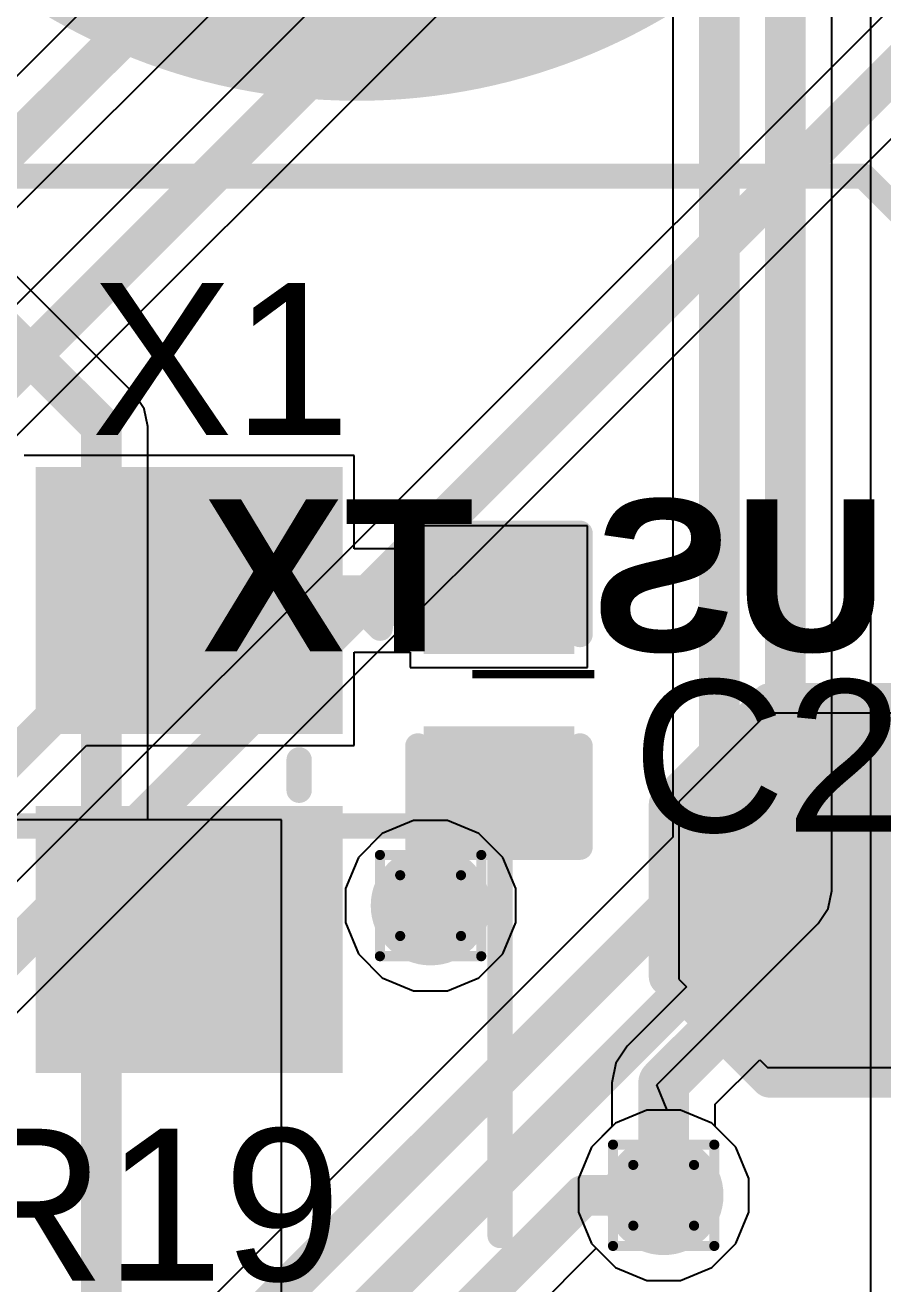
# Model space of a CAD drawing. Header units: inches. Extents: x -22 to 5433, y -13 to 5447.
# Drawn here: x 29.58 to 33.88, y 20.83 to 27.15 of the extents above; entities that cross this region are included whole.
import ezdxf

# ---------------------------------------------------------------- set-up
doc = ezdxf.new("R2010")
doc.units = ezdxf.units.IN
for name, color, linetype in [('Bottom Layer', 5, 'Continuous'), ('Bottom Overlay', 54, 'Continuous'), ('Bottom Paste', 16, 'Continuous'), ('Bottom Solder', 6, 'Continuous'), ('Drill Drawing', 1, 'Continuous'), ('Ground', 16, 'Continuous'), ('Power', 76, 'Continuous'), ('Top Layer', 1, 'Continuous'), ('Top Overlay', 2, 'Continuous'), ('Top Paste', 8, 'Continuous'), ('Top Solder', 216, 'Continuous'), ('Via Holes', 16, 'Continuous')]:
    doc.layers.add(name, color=color, linetype=linetype)
doc.styles.add('Arial', font='', dxfattribs={"height": 0.2})
doc.styles.add('Arial_Bold', font='', dxfattribs={"height": 0.2})
doc.styles.get('Arial').set_extended_font_data('Arial')
doc.styles.get('Arial_Bold').set_extended_font_data('Arial', bold=True)

msp = doc.modelspace()

# ---------------------------------------------------------------- hatches: boundary and pattern name
at = {"layer": 'Bottom Layer'}
h = msp.add_hatch(color=5, dxfattribs=at)
edge = h.paths.add_edge_path()
edge.add_arc((31.2404, 29.8196), 3, 0, 360)
msp.add_hatch(color=5, dxfattribs=at).paths.add_polyline_path([(34.1237, 23.5697), (33.3617, 23.5697), (32.9807, 23.1887), (32.9807, 22.4267), (33.3617, 22.0457), (34.1237, 22.0457), (34.5047, 22.4267), (34.5047, 23.1887)])
h = msp.add_hatch(color=5, dxfattribs=at)
edge = h.paths.add_edge_path()
edge.add_arc((31.609, 22.7315), 0.3, 0, 360)
h = msp.add_hatch(color=5, dxfattribs=at)
edge = h.paths.add_edge_path()
edge.add_arc((32.7775, 21.2782), 0.3, 0, 360)
at = {"layer": 'Bottom Paste'}
h = msp.add_hatch(color=16, dxfattribs=at)
edge = h.paths.add_edge_path()
edge.add_arc((31.2404, 29.8196), 3, 0, 360)
msp.add_hatch(color=16, dxfattribs=at).paths.add_polyline_path([(34.1237, 23.5697), (33.3617, 23.5697), (32.9807, 23.1887), (32.9807, 22.4267), (33.3617, 22.0457), (34.1237, 22.0457), (34.5047, 22.4267), (34.5047, 23.1887)])
at = {"layer": 'Bottom Solder'}
h = msp.add_hatch(color=6, dxfattribs=at)
edge = h.paths.add_edge_path()
edge.add_arc((31.2404, 29.8196), 3.0508, 0, 360)
msp.add_hatch(color=6, dxfattribs=at).paths.add_polyline_path([(34.1745, 23.6713), (33.3109, 23.6713), (32.8791, 23.2395), (32.8791, 22.3759), (33.3109, 21.9441), (34.1745, 21.9441), (34.6063, 22.3759), (34.6063, 23.2395)])
at = {"layer": 'Ground'}
h = msp.add_hatch(color=16, dxfattribs=at)
edge = h.paths.add_edge_path()
edge.add_arc((31.609, 22.7315), 0.3, 0, 360)
h = msp.add_hatch(color=16, dxfattribs=at)
edge = h.paths.add_edge_path()
edge.add_arc((32.7775, 21.2782), 0.3, 0, 360)
at = {"layer": 'Power'}
h = msp.add_hatch(color=76, dxfattribs=at)
edge = h.paths.add_edge_path()
edge.add_arc((31.609, 22.7315), 0.3, 0, 360)
h = msp.add_hatch(color=76, dxfattribs=at)
edge = h.paths.add_edge_path()
edge.add_arc((32.7775, 21.2782), 0.3, 0, 360)
at = {"layer": 'Top Layer'}
for points in [[(31.099, 23.6618), (29.699, 23.6618), (29.699, 24.8618), (31.099, 24.8618)], [(31.6344, 24.5103), (32.2694, 24.5103), (32.2694, 24.0531), (31.6344, 24.0531)], [(31.6344, 23.5705), (32.2694, 23.5705), (32.2694, 23.1133), (31.6344, 23.1133)], [(31.099, 21.9618), (29.699, 21.9618), (29.699, 23.1618), (31.099, 23.1618)]]:
    msp.add_hatch(color=1, dxfattribs=at).paths.add_polyline_path(points)
h = msp.add_hatch(color=1, dxfattribs=at)
edge = h.paths.add_edge_path()
edge.add_arc((31.609, 22.7315), 0.3, 0, 360)
h = msp.add_hatch(color=1, dxfattribs=at)
edge = h.paths.add_edge_path()
edge.add_arc((32.7775, 21.2782), 0.3, 0, 360)
at = {"layer": 'Top Paste'}
for points in [[(31.099, 23.6618), (29.699, 23.6618), (29.699, 24.8618), (31.099, 24.8618)], [(31.6344, 24.5103), (32.2694, 24.5103), (32.2694, 24.0531), (31.6344, 24.0531)], [(31.6344, 23.5705), (32.2694, 23.5705), (32.2694, 23.1133), (31.6344, 23.1133)], [(31.099, 21.9618), (29.699, 21.9618), (29.699, 23.1618), (31.099, 23.1618)]]:
    msp.add_hatch(color=8, dxfattribs=at).paths.add_polyline_path(points)
at = {"layer": 'Top Solder'}
for points in [[(31.169, 23.5918), (29.629, 23.5918), (29.629, 24.9318), (31.169, 24.9318)], [(31.5744, 24.5703), (32.3294, 24.5703), (32.3294, 23.9931), (31.5744, 23.9931)], [(31.5744, 23.6305), (32.3294, 23.6305), (32.3294, 23.0533), (31.5744, 23.0533)], [(31.169, 21.8918), (29.629, 21.8918), (29.629, 23.2318), (31.169, 23.2318)]]:
    msp.add_hatch(color=216, dxfattribs=at).paths.add_polyline_path(points)
at = {"layer": 'Via Holes'}
h = msp.add_hatch(color=7, dxfattribs=at)
edge = h.paths.add_edge_path()
edge.add_arc((31.609, 22.7315), 0.15, 0, 360)
h = msp.add_hatch(color=7, dxfattribs=at)
edge = h.paths.add_edge_path()
edge.add_arc((32.7775, 21.2782), 0.15, 0, 360)

# ---------------------------------------------------------------- linework, layer by layer
at = {"layer": 'Bottom Layer'}
for p, q in [((30.1229, 25.2993), (29.4556, 25.9667)), ((30.1734, 25.2237), (30.1229, 25.2993)), ((30.1911, 25.1345), (30.1734, 25.2237)), ((30.1911, 23.1618), (30.1911, 25.1345)), ((33.2982, 23.6967), (32.8537, 23.2522)), ((34.1872, 23.6967), (33.2982, 23.6967)), ((32.8537, 23.2522), (32.8537, 22.3632)), ((30.8611, 23.1618), (6.0711, 23.1618)), ((30.8611, 23.1618), (30.1911, 23.1618)), ((30.8611, 5.3309), (30.8611, 23.1618)), ((30.8611, 19.0579), (30.8611, 23.1618)), ((32.8537, 22.3632), (32.8928, 22.324)), ((32.8928, 22.324), (32.5943, 22.0256)), ((32.5943, 22.0256), (32.5382, 21.9416)), ((32.5382, 21.9416), (32.5185, 21.8425)), ((33.0364, 21.7352), (33.259, 21.9578)), ((33.259, 21.9578), (33.2982, 21.9187)), ((33.2982, 21.9187), (34.1872, 21.9187)), ((32.5185, 21.8425), (32.5185, 21.6231)), ((33.0364, 21.6231), (33.0364, 21.7352)), ((32.5185, 21.6231), (32.4155, 21.52)), ((33.1395, 21.52), (33.0364, 21.6231)), ((32.4155, 21.52), (32.3505, 21.3631)), ((33.2045, 21.3631), (33.1395, 21.52)), ((32.3505, 21.3631), (32.3505, 21.1932)), ((33.2045, 21.1932), (33.2045, 21.3631)), ((32.3505, 21.1932), (32.4155, 21.0363)), ((33.1395, 21.0363), (33.2045, 21.1932)), ((32.4155, 21.0363), (32.5356, 20.9162)), ((33.0193, 20.9162), (33.1395, 21.0363)), ((32.5356, 20.9162), (32.6925, 20.8512)), ((32.8624, 20.8512), (33.0193, 20.9162)), ((32.6925, 20.8512), (32.8624, 20.8512))]:
    msp.add_line(p, q, dxfattribs=at)
for points in [[(29.0322, 26.0604, 0.2032, 0.2032, 0), (29.9581, 25.1345, 0.2032, 0.2032, 0)], [(29.9581, 17.7766, 0.2032, 0.2032, 0), (29.9581, 25.1345, 0.2032, 0.2032, 0)], [(32.7775, 21.8425, 0.254, 0.254, 0), (33.7427, 22.8077, 0.254, 0.254, 0)], [(32.7775, 21.2782, 0.254, 0.254, 0), (32.7775, 21.8425, 0.254, 0.254, 0)]]:
    msp.add_lwpolyline(points, format="xyseb", dxfattribs=at)
for points in [[(29.9073, 25.1345, 0.1016, 0.1016, 1), (30.0089, 25.1345, 0.1016, 0.1016, 1)], [(29.9073, 25.1345, 0.1016, 0.1016, 1), (30.0089, 25.1345, 0.1016, 0.1016, 1)], [(33.6792, 22.8077, 0.127, 0.127, 1), (33.8062, 22.8077, 0.127, 0.127, 1)], [(32.714, 21.8425, 0.127, 0.127, 1), (32.841, 21.8425, 0.127, 0.127, 1)], [(32.714, 21.8425, 0.127, 0.127, 1), (32.841, 21.8425, 0.127, 0.127, 1)], [(32.714, 21.2782, 0.127, 0.127, 1), (32.841, 21.2782, 0.127, 0.127, 1)]]:
    msp.add_lwpolyline(points, format="xyseb", close=True, dxfattribs=at)
at = {"layer": 'Bottom Overlay'}
for points in [[(28.7004, 26.3906, 0.127, 0.127, 0), (33.7804, 26.3906, 0.127, 0.127, 0)], [(33.7804, 26.3906, 0.127, 0.127, 0), (34.6694, 25.5016, 0.127, 0.127, 0)], [(32.8029, 23.2395, 0.2, 0.2, 0), (33.3109, 23.7475, 0.2, 0.2, 0)], [(33.3109, 23.7475, 0.2, 0.2, 0), (34.1745, 23.7475, 0.2, 0.2, 0)], [(32.8029, 22.3759, 0.2, 0.2, 0), (32.8029, 23.2395, 0.2, 0.2, 0)], [(4.9576, 23.1309, 0.127, 0.127, 0), (31.9576, 23.1309, 0.127, 0.127, 0)], [(31.9576, 21.0767, 0.127, 0.127, 0), (31.9576, 23.1309, 0.127, 0.127, 0)], [(32.8029, 22.3759, 0.2, 0.2, 0), (33.3109, 21.8679, 0.2, 0.2, 0)], [(33.3109, 21.8679, 0.2, 0.2, 0), (34.1745, 21.8679, 0.2, 0.2, 0)]]:
    msp.add_lwpolyline(points, format="xyseb", dxfattribs=at)
for points in [[(33.7486, 26.3906, 0.0635, 0.0635, 1), (33.8121, 26.3906, 0.0635, 0.0635, 1)], [(33.7486, 26.3906, 0.0635, 0.0635, 1), (33.8121, 26.3906, 0.0635, 0.0635, 1)], [(33.2609, 23.7475, 0.1, 0.1, 1), (33.3609, 23.7475, 0.1, 0.1, 1)], [(33.2609, 23.7475, 0.1, 0.1, 1), (33.3609, 23.7475, 0.1, 0.1, 1)], [(32.7529, 23.2395, 0.1, 0.1, 1), (32.8529, 23.2395, 0.1, 0.1, 1)], [(32.7529, 23.2395, 0.1, 0.1, 1), (32.8529, 23.2395, 0.1, 0.1, 1)], [(31.9258, 23.1309, 0.0635, 0.0635, 1), (31.9893, 23.1309, 0.0635, 0.0635, 1)], [(31.9258, 23.1309, 0.0635, 0.0635, 1), (31.9893, 23.1309, 0.0635, 0.0635, 1)], [(32.7529, 22.3759, 0.1, 0.1, 1), (32.8529, 22.3759, 0.1, 0.1, 1)], [(32.7529, 22.3759, 0.1, 0.1, 1), (32.8529, 22.3759, 0.1, 0.1, 1)], [(33.2609, 21.8679, 0.1, 0.1, 1), (33.3609, 21.8679, 0.1, 0.1, 1)], [(33.2609, 21.8679, 0.1, 0.1, 1), (33.3609, 21.8679, 0.1, 0.1, 1)], [(31.9258, 21.0767, 0.0635, 0.0635, 1), (31.9893, 21.0767, 0.0635, 0.0635, 1)]]:
    msp.add_lwpolyline(points, format="xyseb", close=True, dxfattribs=at)
at = {"layer": 'Drill Drawing'}
for points in [[(31.355, 22.9855, 0.0508, 0.0508, 0), (31.863, 22.9855, 0.0508, 0.0508, 0)], [(31.355, 22.4775, 0.0508, 0.0508, 0), (31.355, 22.9855, 0.0508, 0.0508, 0)], [(31.863, 22.4775, 0.0508, 0.0508, 0), (31.863, 22.9855, 0.0508, 0.0508, 0)], [(31.4566, 22.8839, 0.0508, 0.0508, 0), (31.7614, 22.8839, 0.0508, 0.0508, 0)], [(31.4566, 22.5791, 0.0508, 0.0508, 0), (31.4566, 22.8839, 0.0508, 0.0508, 0)], [(31.7614, 22.5791, 0.0508, 0.0508, 0), (31.7614, 22.8839, 0.0508, 0.0508, 0)], [(31.4566, 22.5791, 0.0508, 0.0508, 0), (31.7614, 22.5791, 0.0508, 0.0508, 0)], [(31.355, 22.4775, 0.0508, 0.0508, 0), (31.863, 22.4775, 0.0508, 0.0508, 0)], [(32.5235, 21.5322, 0.0508, 0.0508, 0), (33.0315, 21.5322, 0.0508, 0.0508, 0)], [(32.5235, 21.0242, 0.0508, 0.0508, 0), (32.5235, 21.5322, 0.0508, 0.0508, 0)], [(33.0315, 21.0242, 0.0508, 0.0508, 0), (33.0315, 21.5322, 0.0508, 0.0508, 0)], [(32.6251, 21.4306, 0.0508, 0.0508, 0), (32.9299, 21.4306, 0.0508, 0.0508, 0)], [(32.6251, 21.1258, 0.0508, 0.0508, 0), (32.6251, 21.4306, 0.0508, 0.0508, 0)], [(32.9299, 21.1258, 0.0508, 0.0508, 0), (32.9299, 21.4306, 0.0508, 0.0508, 0)], [(32.6251, 21.1258, 0.0508, 0.0508, 0), (32.9299, 21.1258, 0.0508, 0.0508, 0)], [(32.5235, 21.0242, 0.0508, 0.0508, 0), (33.0315, 21.0242, 0.0508, 0.0508, 0)]]:
    msp.add_lwpolyline(points, format="xyseb", dxfattribs=at)
for points in [[(31.3423, 22.9855, 0.0254, 0.0254, 1), (31.3677, 22.9855, 0.0254, 0.0254, 1)], [(31.3423, 22.9855, 0.0254, 0.0254, 1), (31.3677, 22.9855, 0.0254, 0.0254, 1)], [(31.8503, 22.9855, 0.0254, 0.0254, 1), (31.8757, 22.9855, 0.0254, 0.0254, 1)], [(31.8503, 22.9855, 0.0254, 0.0254, 1), (31.8757, 22.9855, 0.0254, 0.0254, 1)], [(31.4439, 22.8839, 0.0254, 0.0254, 1), (31.4693, 22.8839, 0.0254, 0.0254, 1)], [(31.4439, 22.8839, 0.0254, 0.0254, 1), (31.4693, 22.8839, 0.0254, 0.0254, 1)], [(31.7487, 22.8839, 0.0254, 0.0254, 1), (31.7741, 22.8839, 0.0254, 0.0254, 1)], [(31.7487, 22.8839, 0.0254, 0.0254, 1), (31.7741, 22.8839, 0.0254, 0.0254, 1)], [(31.4439, 22.5791, 0.0254, 0.0254, 1), (31.4693, 22.5791, 0.0254, 0.0254, 1)], [(31.4439, 22.5791, 0.0254, 0.0254, 1), (31.4693, 22.5791, 0.0254, 0.0254, 1)], [(31.7487, 22.5791, 0.0254, 0.0254, 1), (31.7741, 22.5791, 0.0254, 0.0254, 1)], [(31.7487, 22.5791, 0.0254, 0.0254, 1), (31.7741, 22.5791, 0.0254, 0.0254, 1)], [(31.3423, 22.4775, 0.0254, 0.0254, 1), (31.3677, 22.4775, 0.0254, 0.0254, 1)], [(31.3423, 22.4775, 0.0254, 0.0254, 1), (31.3677, 22.4775, 0.0254, 0.0254, 1)], [(31.8503, 22.4775, 0.0254, 0.0254, 1), (31.8757, 22.4775, 0.0254, 0.0254, 1)], [(31.8503, 22.4775, 0.0254, 0.0254, 1), (31.8757, 22.4775, 0.0254, 0.0254, 1)], [(32.5108, 21.5322, 0.0254, 0.0254, 1), (32.5362, 21.5322, 0.0254, 0.0254, 1)], [(32.5108, 21.5322, 0.0254, 0.0254, 1), (32.5362, 21.5322, 0.0254, 0.0254, 1)], [(33.0188, 21.5322, 0.0254, 0.0254, 1), (33.0442, 21.5322, 0.0254, 0.0254, 1)], [(33.0188, 21.5322, 0.0254, 0.0254, 1), (33.0442, 21.5322, 0.0254, 0.0254, 1)], [(32.6124, 21.4306, 0.0254, 0.0254, 1), (32.6378, 21.4306, 0.0254, 0.0254, 1)], [(32.6124, 21.4306, 0.0254, 0.0254, 1), (32.6378, 21.4306, 0.0254, 0.0254, 1)], [(32.9172, 21.4306, 0.0254, 0.0254, 1), (32.9426, 21.4306, 0.0254, 0.0254, 1)], [(32.9172, 21.4306, 0.0254, 0.0254, 1), (32.9426, 21.4306, 0.0254, 0.0254, 1)], [(32.6124, 21.1258, 0.0254, 0.0254, 1), (32.6378, 21.1258, 0.0254, 0.0254, 1)], [(32.6124, 21.1258, 0.0254, 0.0254, 1), (32.6378, 21.1258, 0.0254, 0.0254, 1)], [(32.9172, 21.1258, 0.0254, 0.0254, 1), (32.9426, 21.1258, 0.0254, 0.0254, 1)], [(32.9172, 21.1258, 0.0254, 0.0254, 1), (32.9426, 21.1258, 0.0254, 0.0254, 1)], [(32.5108, 21.0242, 0.0254, 0.0254, 1), (32.5362, 21.0242, 0.0254, 0.0254, 1)], [(32.5108, 21.0242, 0.0254, 0.0254, 1), (32.5362, 21.0242, 0.0254, 0.0254, 1)], [(33.0188, 21.0242, 0.0254, 0.0254, 1), (33.0442, 21.0242, 0.0254, 0.0254, 1)], [(33.0188, 21.0242, 0.0254, 0.0254, 1), (33.0442, 21.0242, 0.0254, 0.0254, 1)]]:
    msp.add_lwpolyline(points, format="xyseb", close=True, dxfattribs=at)
at = {"layer": 'Ground'}
for p, q in [((33.0751, 30.4329), (29.1259, 26.4838)), ((29.4556, 26.1541), (33.3365, 30.0351)), ((32.4742, 28.689), (23.6327, 19.8476)), ((25.3906, 20.9462), (32.7355, 28.2911)), ((34.6559, 27.9745), (26.5125, 19.831)), ((24.5626, 17.2219), (34.9173, 27.5766)), ((32.6925, 21.7052), (32.5356, 21.6402)), ((32.8624, 21.7052), (32.6925, 21.7052)), ((33.0193, 21.6402), (32.8624, 21.7052)), ((32.5356, 21.6402), (32.4155, 21.52)), ((33.1395, 21.52), (33.0193, 21.6402)), ((32.4155, 21.52), (32.3505, 21.3631)), ((33.2045, 21.3631), (33.1395, 21.52)), ((32.3505, 21.3631), (32.3505, 21.1932)), ((33.2045, 21.1932), (33.2045, 21.3631)), ((32.3505, 21.1932), (32.4155, 21.0363)), ((33.1395, 21.0363), (33.2045, 21.1932)), ((32.4155, 21.0363), (32.5356, 20.9162)), ((33.0193, 20.9162), (33.1395, 21.0363)), ((32.5356, 20.9162), (32.6925, 20.8512)), ((32.8624, 20.8512), (33.0193, 20.9162)), ((32.6925, 20.8512), (32.8624, 20.8512))]:
    msp.add_line(p, q, dxfattribs=at)
for points in [[(29.0322, 26.0604, 0.2032, 0.2032, 0), (33.2399, 30.2681, 0.2032, 0.2032, 0)], [(23.7293, 19.6145, 0.2032, 0.2032, 0), (32.639, 28.5242, 0.2032, 0.2032, 0)], [(24.3978, 17.3868, 0.2032, 0.2032, 0), (34.8207, 27.8096, 0.2032, 0.2032, 0)]]:
    msp.add_lwpolyline(points, format="xyseb", dxfattribs=at)
at = {"layer": 'Power'}
for p, q in [((33.8144, 27.2988), (33.8144, 20.1902)), ((31.5241, 23.1585), (31.3671, 23.0935)), ((31.6939, 23.1585), (31.5241, 23.1585)), ((31.8509, 23.0935), (31.6939, 23.1585)), ((31.3671, 23.0935), (31.247, 22.9733)), ((31.971, 22.9733), (31.8509, 23.0935)), ((31.247, 22.9733), (31.182, 22.8164)), ((32.036, 22.8164), (31.971, 22.9733)), ((31.182, 22.8164), (31.182, 22.6465)), ((32.036, 22.6465), (32.036, 22.8164)), ((31.182, 22.6465), (31.247, 22.4896)), ((31.971, 22.4896), (32.036, 22.6465)), ((31.247, 22.4896), (31.3671, 22.3695)), ((31.8509, 22.3695), (31.971, 22.4896)), ((31.3671, 22.3695), (31.5241, 22.3045)), ((31.6939, 22.3045), (31.8509, 22.3695)), ((31.5241, 22.3045), (31.6939, 22.3045)), ((32.6925, 21.7052), (32.5356, 21.6402)), ((32.8624, 21.7052), (32.6925, 21.7052)), ((33.0193, 21.6402), (32.8624, 21.7052)), ((32.5356, 21.6402), (32.4155, 21.52)), ((33.1395, 21.52), (33.0193, 21.6402)), ((32.4155, 21.52), (32.3505, 21.3631)), ((33.2045, 21.3631), (33.1395, 21.52)), ((32.3505, 21.3631), (32.3505, 21.1932)), ((33.2045, 21.1932), (33.2045, 21.3631)), ((32.3505, 21.1932), (32.4155, 21.0363)), ((33.1395, 21.0363), (33.2045, 21.1932)), ((32.4155, 21.0363), (32.5356, 20.9162)), ((33.0193, 20.9162), (33.1395, 21.0363)), ((32.5356, 20.9162), (32.6925, 20.8512)), ((32.8624, 20.8512), (33.0193, 20.9162)), ((32.6925, 20.8512), (32.8624, 20.8512))]:
    msp.add_line(p, q, dxfattribs=at)
at = {"layer": 'Top Layer'}
for p, q in [((33.6201, 22.8058), (33.6201, 27.8603)), ((32.8238, 27.627), (32.8238, 23.0745)), ((31.226, 24.9888), (29.572, 24.9888)), ((31.226, 24.5208), (31.226, 24.9888)), ((32.3964, 24.6373), (31.5074, 24.6373)), ((31.5074, 24.6373), (31.5074, 24.5208)), ((32.3964, 23.9261), (32.3964, 24.6373)), ((31.5074, 24.5208), (31.226, 24.5208)), ((31.226, 23.5348), (31.226, 24.0028)), ((31.226, 24.0028), (31.5074, 24.0028)), ((31.5074, 24.0028), (31.5074, 23.9261)), ((31.5074, 23.9261), (32.3964, 23.9261)), ((29.5192, 23.1706), (29.8833, 23.5348)), ((29.8833, 23.5348), (31.226, 23.5348)), ((32.8238, 23.0745), (29.5182, 19.7689)), ((33.6024, 22.7167), (33.6201, 22.8058)), ((33.5519, 22.641), (33.6024, 22.7167)), ((32.743, 21.8322), (33.5519, 22.641)), ((32.7956, 21.7052), (32.743, 21.8322)), ((32.8624, 21.7052), (32.7956, 21.7052)), ((33.0193, 21.6402), (32.8624, 21.7052)), ((33.1395, 21.52), (33.0193, 21.6402)), ((33.2045, 21.3631), (33.1395, 21.52)), ((33.2045, 21.1932), (33.2045, 21.3631)), ((33.1395, 21.0363), (33.2045, 21.1932)), ((33.0193, 20.9162), (33.1395, 21.0363)), ((31.0337, 19.6066), (32.4394, 21.0123)), ((32.4394, 21.0123), (32.5356, 20.9162)), ((32.5356, 20.9162), (32.6925, 20.8512)), ((32.8624, 20.8512), (33.0193, 20.9162)), ((32.6925, 20.8512), (32.8624, 20.8512))]:
    msp.add_line(p, q, dxfattribs=at)
for points in [[(33.3871, 22.8058, 0.2032, 0.2032, 0), (33.3871, 27.8603, 0.2032, 0.2032, 0)], [(33.0569, 22.978, 0.2032, 0.2032, 0), (33.0569, 27.7236, 0.2032, 0.2032, 0)], [(30.399, 24.2618, 0.254, 0.254, 0), (31.9519, 24.2618, 0.254, 0.254, 0)], [(29.299, 23.2618, 0.1778, 0.1778, 0), (30.299, 24.2618, 0.1778, 0.1778, 0)], [(30.299, 24.2618, 0.1778, 0.1778, 0), (30.399, 24.2618, 0.1778, 0.1778, 0)], [(30.399, 24.2618, 0.1778, 0.1778, 0), (30.7791, 23.8817, 0.1778, 0.1778, 0)], [(29.683, 19.6041, 0.2032, 0.2032, 0), (33.0569, 22.978, 0.2032, 0.2032, 0)], [(30.083, 19.5018, 0.2032, 0.2032, 0), (33.3871, 22.8058, 0.2032, 0.2032, 0)], [(30.4846, 19.3871, 0.2032, 0.2032, 0), (32.3756, 21.2782, 0.2032, 0.2032, 0)], [(32.3756, 21.2782, 0.2032, 0.2032, 0), (32.7775, 21.2782, 0.2032, 0.2032, 0)]]:
    msp.add_lwpolyline(points, format="xyseb", dxfattribs=at)
for points in [[(30.3355, 24.2618, 0.127, 0.127, 1), (30.4625, 24.2618, 0.127, 0.127, 1)], [(31.8884, 24.2618, 0.127, 0.127, 1), (32.0154, 24.2618, 0.127, 0.127, 1)], [(30.2546, 24.2618, 0.0889, 0.0889, 1), (30.3435, 24.2618, 0.0889, 0.0889, 1)], [(30.2546, 24.2618, 0.0889, 0.0889, 1), (30.3435, 24.2618, 0.0889, 0.0889, 1)], [(30.3546, 24.2618, 0.0889, 0.0889, 1), (30.4435, 24.2618, 0.0889, 0.0889, 1)], [(30.3546, 24.2618, 0.0889, 0.0889, 1), (30.4435, 24.2618, 0.0889, 0.0889, 1)], [(30.7347, 23.8817, 0.0889, 0.0889, 1), (30.8236, 23.8817, 0.0889, 0.0889, 1)], [(33.0061, 22.978, 0.1016, 0.1016, 1), (33.1077, 22.978, 0.1016, 0.1016, 1)], [(33.0061, 22.978, 0.1016, 0.1016, 1), (33.1077, 22.978, 0.1016, 0.1016, 1)], [(33.3363, 22.8058, 0.1016, 0.1016, 1), (33.4379, 22.8058, 0.1016, 0.1016, 1)], [(33.3363, 22.8058, 0.1016, 0.1016, 1), (33.4379, 22.8058, 0.1016, 0.1016, 1)], [(32.3248, 21.2782, 0.1016, 0.1016, 1), (32.4264, 21.2782, 0.1016, 0.1016, 1)], [(32.3248, 21.2782, 0.1016, 0.1016, 1), (32.4264, 21.2782, 0.1016, 0.1016, 1)], [(32.7267, 21.2782, 0.1016, 0.1016, 1), (32.8283, 21.2782, 0.1016, 0.1016, 1)]]:
    msp.add_lwpolyline(points, format="xyseb", close=True, dxfattribs=at)
at = {"layer": 'Top Overlay'}
for points in [[(31.5455, 24.5992, 0.127, 0.127, 0), (32.3583, 24.5992, 0.127, 0.127, 0)], [(31.5455, 24.0912, 0.127, 0.127, 0), (31.5455, 24.5992, 0.127, 0.127, 0)], [(32.3583, 24.0912, 0.127, 0.127, 0), (32.3583, 24.5992, 0.127, 0.127, 0)], [(31.2294, 24.25, 0.127, 0.127, 0), (31.3564, 24.377, 0.127, 0.127, 0)], [(31.3564, 24.123, 0.127, 0.127, 0), (31.3564, 24.377, 0.127, 0.127, 0)], [(31.2294, 24.25, 0.127, 0.127, 0), (31.3564, 24.123, 0.127, 0.127, 0)], [(31.5455, 23.0244, 0.127, 0.127, 0), (31.5455, 23.5324, 0.127, 0.127, 0)], [(32.3583, 23.0244, 0.127, 0.127, 0), (32.3583, 23.5324, 0.127, 0.127, 0)], [(30.95, 23.3102, 0.127, 0.127, 0), (30.95, 23.4626, 0.127, 0.127, 0)], [(31.5455, 23.0244, 0.127, 0.127, 0), (32.3583, 23.0244, 0.127, 0.127, 0)]]:
    msp.add_lwpolyline(points, format="xyseb", dxfattribs=at)
for points in [[(31.5137, 24.5992, 0.0635, 0.0635, 1), (31.5772, 24.5992, 0.0635, 0.0635, 1)], [(31.5137, 24.5992, 0.0635, 0.0635, 1), (31.5772, 24.5992, 0.0635, 0.0635, 1)], [(32.3265, 24.5992, 0.0635, 0.0635, 1), (32.39, 24.5992, 0.0635, 0.0635, 1)], [(32.3265, 24.5992, 0.0635, 0.0635, 1), (32.39, 24.5992, 0.0635, 0.0635, 1)], [(31.3247, 24.377, 0.0635, 0.0635, 1), (31.3882, 24.377, 0.0635, 0.0635, 1)], [(31.3247, 24.377, 0.0635, 0.0635, 1), (31.3882, 24.377, 0.0635, 0.0635, 1)], [(31.1977, 24.25, 0.0635, 0.0635, 1), (31.2612, 24.25, 0.0635, 0.0635, 1)], [(31.1977, 24.25, 0.0635, 0.0635, 1), (31.2612, 24.25, 0.0635, 0.0635, 1)], [(31.3247, 24.123, 0.0635, 0.0635, 1), (31.3882, 24.123, 0.0635, 0.0635, 1)], [(31.3247, 24.123, 0.0635, 0.0635, 1), (31.3882, 24.123, 0.0635, 0.0635, 1)], [(31.5137, 24.0912, 0.0635, 0.0635, 1), (31.5772, 24.0912, 0.0635, 0.0635, 1)], [(32.3265, 24.0912, 0.0635, 0.0635, 1), (32.39, 24.0912, 0.0635, 0.0635, 1)], [(31.5137, 23.5324, 0.0635, 0.0635, 1), (31.5772, 23.5324, 0.0635, 0.0635, 1)], [(32.3265, 23.5324, 0.0635, 0.0635, 1), (32.39, 23.5324, 0.0635, 0.0635, 1)], [(30.9183, 23.4626, 0.0635, 0.0635, 1), (30.9818, 23.4626, 0.0635, 0.0635, 1)], [(30.9183, 23.3102, 0.0635, 0.0635, 1), (30.9818, 23.3102, 0.0635, 0.0635, 1)], [(31.5137, 23.0244, 0.0635, 0.0635, 1), (31.5772, 23.0244, 0.0635, 0.0635, 1)], [(31.5137, 23.0244, 0.0635, 0.0635, 1), (31.5772, 23.0244, 0.0635, 0.0635, 1)], [(32.3265, 23.0244, 0.0635, 0.0635, 1), (32.39, 23.0244, 0.0635, 0.0635, 1)], [(32.3265, 23.0244, 0.0635, 0.0635, 1), (32.39, 23.0244, 0.0635, 0.0635, 1)]]:
    msp.add_lwpolyline(points, format="xyseb", close=True, dxfattribs=at)

# ---------------------------------------------------------------- texts
at = {"layer": 'Bottom Overlay', "style": 'Arial_Bold', "text_generation_flag": 2}
msp.add_text('SBUS_TX', height=0.762, rotation=360, dxfattribs=at).set_placement((35.3765, 24.0069))
at = {"layer": 'Top Overlay', "style": 'Arial'}
for s, p in [('X1', (29.9074, 25.092)), ('C27', (32.6195, 23.1016)), ('R19', (29.2091, 20.8502))]:
    msp.add_text(s, height=0.762, dxfattribs=at).set_placement(p)

doc.saveas('drawing.dxf')
